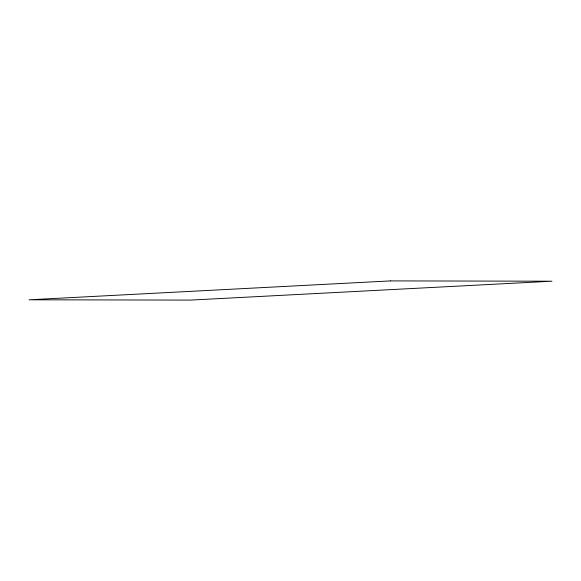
<?xml version="1.0" encoding="UTF-8"?>
<svg xmlns="http://www.w3.org/2000/svg" width="581" height="581" viewBox="0 0 581 581"><rect width="100%" height="100%" fill="white"/><g stroke="black" fill="none" stroke-linecap="round" stroke-linejoin="round"><path stroke-width="0.87" d="M390.483 280.906L29.05 299.796L190.517 300.094L551.95 281.204L390.483 280.906"/></g></svg>
